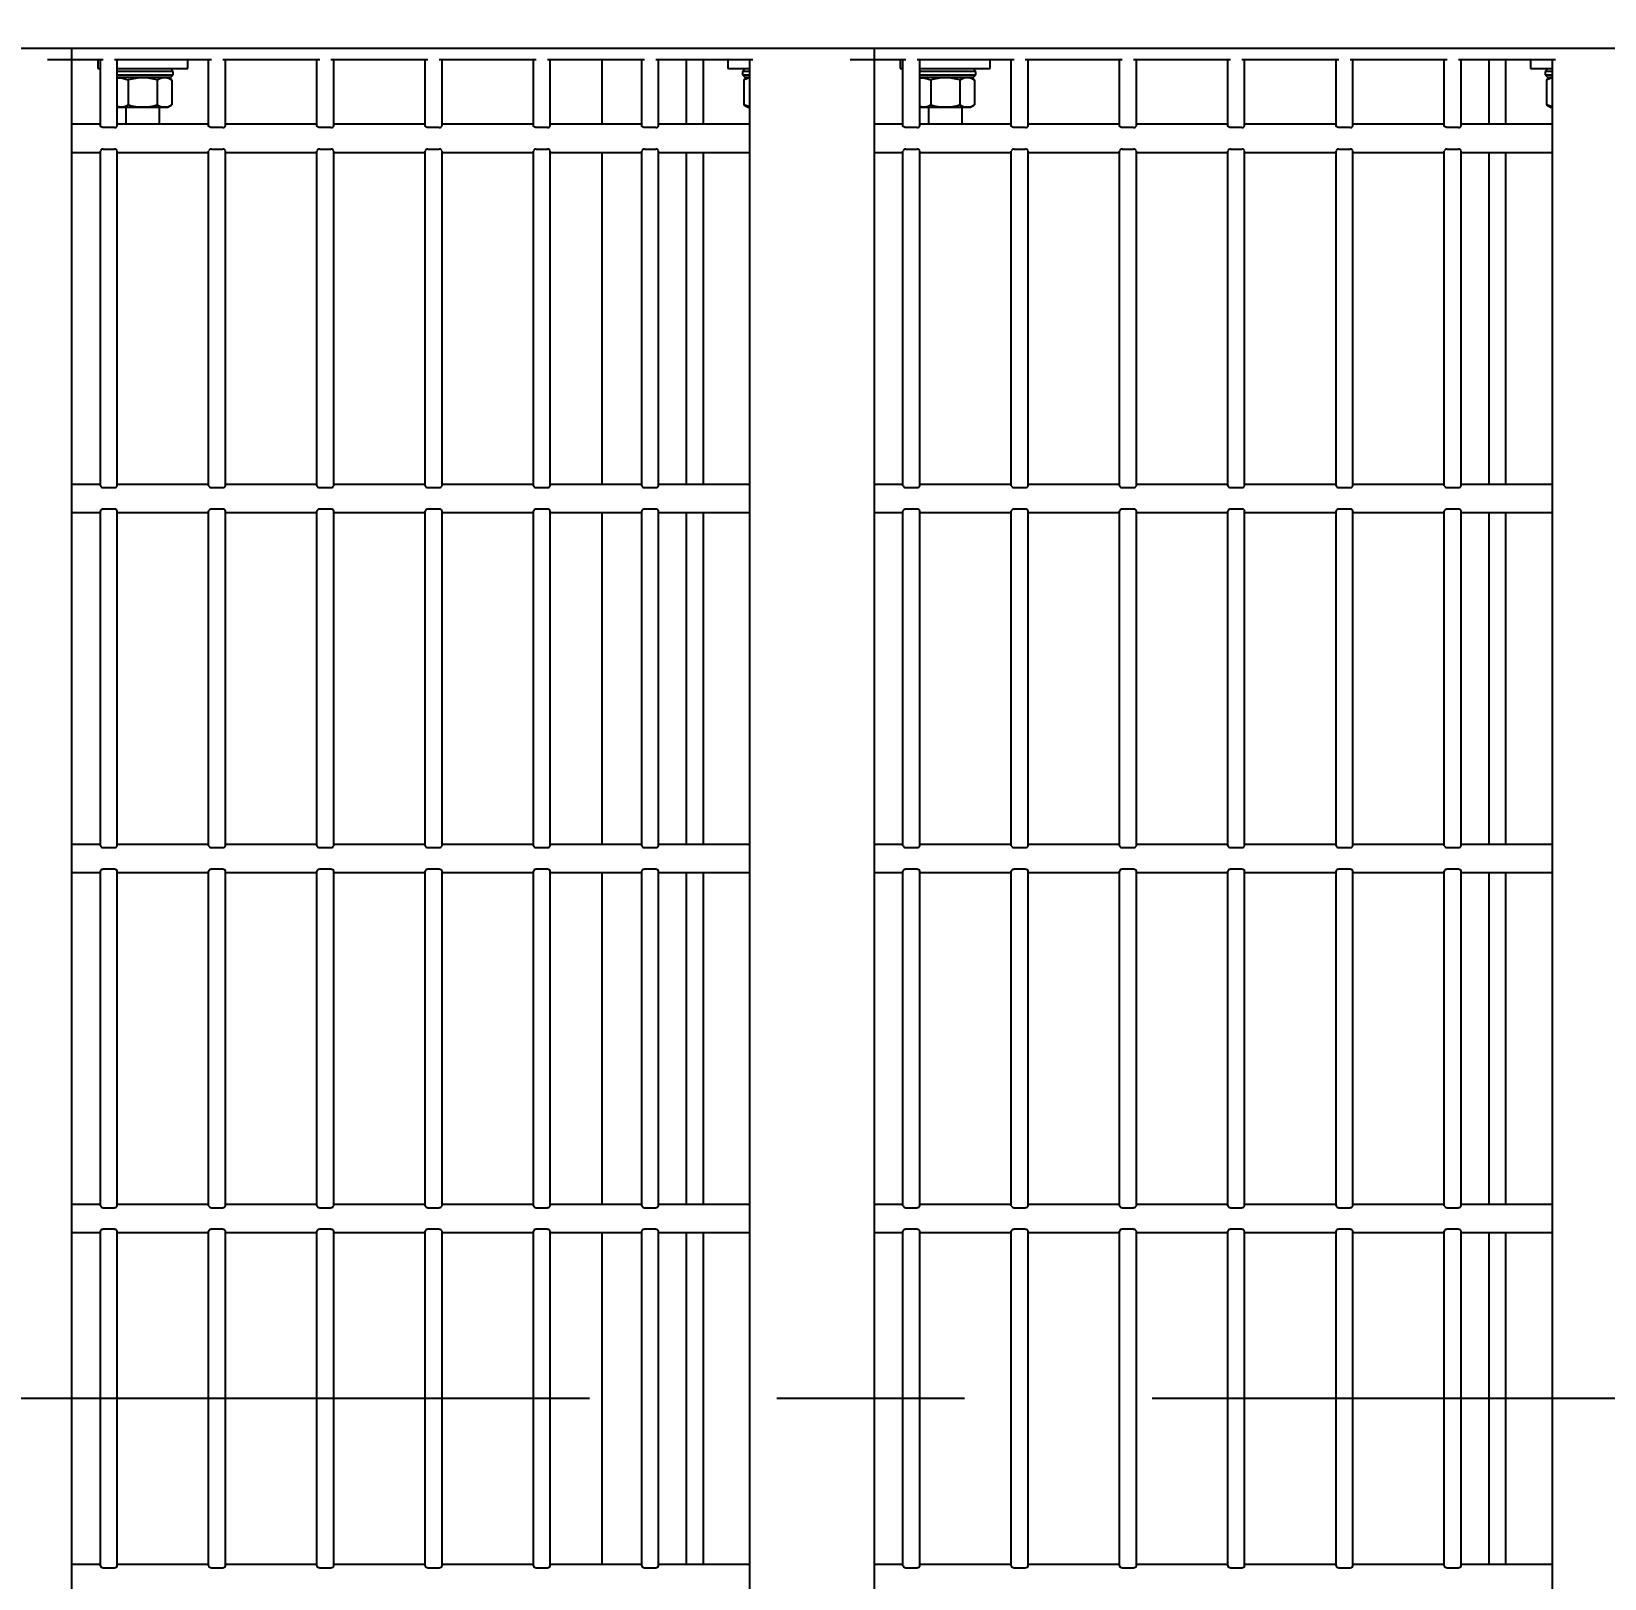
# Model space of a CAD drawing. Header units: millimetres. Extents: x 0 to 55611, y 0 to 32827.
# Drawn here: x 11758.1 to 12201.9, y 23985.1 to 24421.6 of the extents above; entities that cross this region are included whole.
import ezdxf

# ---------------------------------------------------------------- set-up
doc = ezdxf.new("R2010")
doc.units = ezdxf.units.MM
doc.header["$LTSCALE"] = 10
doc.header["$PDSIZE"] = -1
doc.linetypes.add('CENTER', pattern=[50.8, 31.75, -6.35, 6.35, -6.35])
doc.linetypes.add('SLD-Continua', pattern=[0])
doc.layers.add('FIMSA-CENTROS', color=3, linetype='CENTER')
doc.layers.add('STRUC', color=5, linetype='SLD-Continua')
doc.styles.add('1', font='romans.shx', dxfattribs={"height": 125})
doc.dimstyles.new('50', dxfattribs={"dimscale": 0, "dimtxt": 125, "dimasz": 125, "dimexe": 125, "dimexo": 125, "dimgap": 50, "dimtad": 1, "dimdec": 0, "dimlfac": 49.861111, "dimzin": 1, "dimtxsty": '1', "dimcen": 2.5, "dimclrd": 1, "dimclre": 1, "dimadec": 0, "dimazin": 0, "dimtfac": 1, "dimtdec": 0, "dimtmove": 0, "dimatfit": 3, "dimfxl": 1, "dimtzin": 1, "dimarcsym": 0})

# ---------------------------------------------------------------- blocks, each defined once
blk = doc.blocks.new('*D106')
at = {"color": 1, "lineweight": -2, "transparency": 16777216}
for p, q in [((11967.77, 25831.09), (15385.01, 25831.09)), ((15260.01, 25706.09), (15260.01, 24160.86)), ((14580.51, 24035.86), (15385.01, 24035.86))]:
    blk.add_line(p, q, dxfattribs=at)
at = {"color": 1, "transparency": 16777216}
for points in [[(15239.17, 25706.09), (15280.84, 25706.09), (15260.01, 25831.09)], [(15239.17, 24160.86), (15280.84, 24160.86), (15260.01, 24035.86)]]:
    blk.add_solid(points, dxfattribs=at)
at = {"layer": 'Defpoints', "color": 0, "transparency": 16777216}
for p in [(11842.77, 25831.09), (14455.51, 24035.86), (15260.01, 24035.86)]:
    blk.add_point(p, dxfattribs=at)
at = {"color": 0, "transparency": 16777216, "insert": (15085.01, 24933.47), "char_height": 125, "attachment_point": 2, "rotation": 90, "style": '1'}
blk.add_mtext('1795', dxfattribs=at)

msp = doc.modelspace()

# ---------------------------------------------------------------- linework, layer by layer
at = {"layer": 'FIMSA-CENTROS', "ltscale": 0.833333}
msp.add_line((14455.51, 24035.86), (9506.33, 24035.86), dxfattribs=at)
at = {"layer": 'STRUC', "linetype": 'SLD-Continua', "lineweight": 25}
for p, q in [((14260.01, 24416.86), (9958.16, 24416.86)), ((11769.46, 24416.87), (11769.46, 24413.69)), ((11995.88, 24416.87), (11995.88, 24413.69)), ((11762.63, 24413.69), (11769.46, 24413.69)), ((11769.46, 24413.69), (11769.46, 23658.04)), ((11769.46, 24413.69), (11778.35, 24413.69)), ((11776.8, 24413.68), (11776.8, 24411.14)), ((11776.8, 24413.68), (11777.56, 24413.68)), ((11776.8, 24411.14), (11777.56, 24411.14)), ((11777.56, 24395.03), (11777.56, 24413.69)), ((11781.53, 24413.69), (11808.89, 24413.69)), ((11782.32, 24395.03), (11782.32, 24413.69)), ((11782.32, 24413.68), (11789.5, 24413.68)), ((11782.32, 24411.14), (11789.5, 24411.14)), ((11784.74, 24413.69), (11784.74, 24413.68)), ((11789.5, 24413.68), (11802.2, 24413.68)), ((11789.5, 24411.14), (11802.2, 24411.14)), ((11794.26, 24413.68), (11794.26, 24413.69)), ((11798.13, 24410.35), (11797.33, 24411.14)), ((11802.2, 24411.14), (11802.2, 24413.68)), ((11808.1, 24395.03), (11808.1, 24413.69)), ((11812.07, 24413.69), (11839.43, 24413.69)), ((11812.86, 24395.03), (11812.86, 24413.69)), ((11838.64, 24395.03), (11838.64, 24413.69)), ((11842.61, 24413.69), (11869.97, 24413.69)), ((11843.4, 24395.03), (11843.4, 24413.69)), ((11869.18, 24395.03), (11869.18, 24413.69)), ((11873.15, 24413.69), (11900.51, 24413.69)), ((11873.94, 24395.03), (11873.94, 24413.69)), ((11899.72, 24395.03), (11899.72, 24413.69)), ((11903.69, 24413.69), (11931.05, 24413.69)), ((11904.48, 24395.03), (11904.48, 24413.69)), ((11918.99, 24413.69), (11918.99, 24395.43)), ((11930.26, 24395.03), (11930.26, 24413.69)), ((11934.23, 24413.69), (11961.59, 24413.69)), ((11935.02, 24395.03), (11935.02, 24413.69)), ((11942.89, 24395.43), (11942.89, 24413.69)), ((11947.65, 24395.43), (11947.65, 24413.69)), ((11954.6, 24413.68), (11954.6, 24411.14)), ((11954.6, 24413.68), (11960.8, 24413.68)), ((11954.6, 24411.14), (11960.8, 24411.14)), ((11959.46, 24411.14), (11958.67, 24410.35)), ((11960.8, 24395.03), (11960.8, 24413.69)), ((11989.05, 24413.69), (11995.88, 24413.69)), ((11995.88, 24413.69), (11995.88, 23658.04)), ((11995.88, 24413.69), (12004.76, 24413.69)), ((12003.21, 24413.68), (12003.21, 24411.14)), ((12003.21, 24413.68), (12003.97, 24413.68)), ((12003.21, 24411.14), (12003.97, 24411.14)), ((12003.97, 24395.03), (12003.97, 24413.69)), ((12007.94, 24413.69), (12035.3, 24413.69)), ((12008.73, 24395.03), (12008.73, 24413.69)), ((12008.73, 24413.68), (12015.91, 24413.68)), ((12008.73, 24411.14), (12015.91, 24411.14)), ((12011.15, 24413.69), (12011.15, 24413.68)), ((12015.91, 24413.68), (12028.61, 24413.68)), ((12015.91, 24411.14), (12028.61, 24411.14)), ((12020.67, 24413.68), (12020.67, 24413.69)), ((12024.54, 24410.35), (12023.75, 24411.14)), ((12028.61, 24411.14), (12028.61, 24413.68)), ((12034.51, 24395.03), (12034.51, 24413.69)), ((12038.48, 24413.69), (12065.84, 24413.69)), ((12039.27, 24395.03), (12039.27, 24413.69)), ((12065.05, 24395.03), (12065.05, 24413.69)), ((12069.02, 24413.69), (12096.38, 24413.69)), ((12069.81, 24395.03), (12069.81, 24413.69)), ((12095.59, 24395.03), (12095.59, 24413.69)), ((12099.56, 24413.69), (12126.92, 24413.69)), ((12100.35, 24395.03), (12100.35, 24413.69)), ((12126.13, 24395.03), (12126.13, 24413.69)), ((12130.1, 24413.69), (12157.46, 24413.69)), ((12130.89, 24395.03), (12130.89, 24413.69)), ((12156.67, 24395.03), (12156.67, 24413.69)), ((12160.64, 24413.69), (12188, 24413.69)), ((12161.43, 24395.03), (12161.43, 24413.69)), ((12169.3, 24395.43), (12169.3, 24413.69)), ((12174.07, 24395.43), (12174.07, 24413.69)), ((12181.01, 24413.68), (12181.01, 24411.14)), ((12181.01, 24413.68), (12187.21, 24413.68)), ((12181.01, 24411.14), (12187.21, 24411.14)), ((12185.87, 24411.14), (12185.08, 24410.35)), ((12187.21, 24395.03), (12187.21, 24413.69)), ((11798.13, 24410.35), (11782.32, 24410.35)), ((11782.32, 24409.4), (11798.13, 24409.4)), ((11782.42, 24408.6), (11782.32, 24408.55)), ((11797.33, 24408.6), (11782.32, 24408.6)), ((11785.38, 24407.93), (11785.38, 24400.94)), ((11793.62, 24407.93), (11793.62, 24400.94)), ((11797.75, 24407.93), (11796.58, 24408.6)), ((11797.33, 24408.6), (11798.13, 24409.4)), ((11797.75, 24407.93), (11797.75, 24400.95)), ((11798.13, 24409.4), (11798.13, 24410.35)), ((11958.67, 24410.35), (11958.67, 24409.4)), ((11960.8, 24410.35), (11958.67, 24410.35)), ((11958.67, 24409.4), (11959.46, 24408.6)), ((11958.67, 24409.4), (11960.8, 24409.4)), ((11960.22, 24408.6), (11959.04, 24407.93)), ((11959.04, 24407.93), (11959.04, 24400.95)), ((11960.8, 24408.6), (11959.46, 24408.6)), ((12024.54, 24410.35), (12008.73, 24410.35)), ((12008.73, 24409.4), (12024.54, 24409.4)), ((12008.83, 24408.6), (12008.73, 24408.55)), ((12023.75, 24408.6), (12008.73, 24408.6)), ((12011.79, 24407.93), (12011.79, 24400.94)), ((12020.03, 24407.93), (12020.03, 24400.94)), ((12024.17, 24407.93), (12022.99, 24408.6)), ((12023.75, 24408.6), (12024.54, 24409.4)), ((12024.17, 24407.93), (12024.17, 24400.95)), ((12024.54, 24409.4), (12024.54, 24410.35)), ((12185.08, 24410.35), (12185.08, 24409.4)), ((12187.21, 24410.35), (12185.08, 24410.35)), ((12185.08, 24409.4), (12185.87, 24408.6)), ((12185.08, 24409.4), (12187.21, 24409.4)), ((12186.63, 24408.6), (12185.46, 24407.93)), ((12185.46, 24407.93), (12185.46, 24400.95)), ((12187.21, 24408.6), (12185.87, 24408.6)), ((11782.32, 24400.33), (11782.42, 24400.27)), ((11782.42, 24400.27), (11789.5, 24400.27)), ((11784.74, 24400.27), (11784.74, 24395.43)), ((11789.5, 24400.27), (11796.58, 24400.27)), ((11794.26, 24395.43), (11794.26, 24400.27)), ((11796.58, 24400.27), (11797.75, 24400.95)), ((11959.04, 24400.95), (11960.22, 24400.27)), ((11960.8, 24400.37), (11959.04, 24400.95)), ((11960.22, 24400.27), (11960.8, 24400.27)), ((12008.73, 24400.33), (12008.83, 24400.27)), ((12008.83, 24400.27), (12015.91, 24400.27)), ((12011.15, 24400.27), (12011.15, 24395.43)), ((12015.91, 24400.27), (12022.99, 24400.27)), ((12020.67, 24395.43), (12020.67, 24400.27)), ((12022.99, 24400.27), (12024.17, 24400.95)), ((12185.46, 24400.95), (12186.63, 24400.27)), ((12187.21, 24400.37), (12185.46, 24400.95)), ((12186.63, 24400.27), (12187.21, 24400.27)), ((11777.56, 24395.43), (11769.46, 24395.43)), ((11781.53, 24394.52), (11778.35, 24394.52)), ((11808.1, 24395.43), (11782.32, 24395.43)), ((11812.07, 24394.52), (11808.89, 24394.52)), ((11838.64, 24395.43), (11812.86, 24395.43)), ((11842.61, 24394.52), (11839.43, 24394.52)), ((11869.18, 24395.43), (11843.4, 24395.43)), ((11873.15, 24394.52), (11869.97, 24394.52)), ((11899.72, 24395.43), (11873.94, 24395.43)), ((11903.69, 24394.52), (11900.51, 24394.52)), ((11930.26, 24395.43), (11904.48, 24395.43)), ((11934.23, 24394.52), (11931.05, 24394.52)), ((11960.8, 24395.43), (11935.02, 24395.43)), ((11960.8, 24387.89), (11960.8, 24395.03)), ((12003.97, 24395.43), (11995.88, 24395.43)), ((12007.94, 24394.52), (12004.76, 24394.52)), ((12034.51, 24395.43), (12008.73, 24395.43)), ((12038.48, 24394.52), (12035.3, 24394.52)), ((12065.05, 24395.43), (12039.27, 24395.43)), ((12069.02, 24394.52), (12065.84, 24394.52)), ((12095.59, 24395.43), (12069.81, 24395.43)), ((12099.56, 24394.52), (12096.38, 24394.52)), ((12126.13, 24395.43), (12100.35, 24395.43)), ((12130.1, 24394.52), (12126.92, 24394.52)), ((12156.67, 24395.43), (12130.89, 24395.43)), ((12160.64, 24394.52), (12157.46, 24394.52)), ((12187.21, 24395.43), (12161.43, 24395.43)), ((12187.21, 24387.89), (12187.21, 24395.03)), ((11769.46, 24387.5), (11777.56, 24387.5)), ((11777.56, 24293.43), (11777.56, 24387.89)), ((11778.35, 24388.41), (11781.53, 24388.41)), ((11782.32, 24293.43), (11782.32, 24387.89)), ((11782.32, 24387.5), (11808.1, 24387.5)), ((11808.1, 24293.43), (11808.1, 24387.89)), ((11808.89, 24388.41), (11812.07, 24388.41)), ((11812.86, 24293.43), (11812.86, 24387.89)), ((11812.86, 24387.5), (11838.64, 24387.5)), ((11838.64, 24293.43), (11838.64, 24387.89)), ((11839.43, 24388.41), (11842.61, 24388.41)), ((11843.4, 24293.43), (11843.4, 24387.89)), ((11843.4, 24387.5), (11869.18, 24387.5)), ((11869.18, 24293.43), (11869.18, 24387.89)), ((11869.97, 24388.41), (11873.15, 24388.41)), ((11873.94, 24293.43), (11873.94, 24387.89)), ((11873.94, 24387.5), (11899.72, 24387.5)), ((11899.72, 24293.43), (11899.72, 24387.89)), ((11900.51, 24388.41), (11903.69, 24388.41)), ((11904.48, 24293.43), (11904.48, 24387.89)), ((11904.48, 24387.5), (11930.26, 24387.5)), ((11918.99, 24387.5), (11918.99, 24293.83)), ((11930.26, 24293.43), (11930.26, 24387.89)), ((11931.05, 24388.41), (11934.23, 24388.41)), ((11935.02, 24293.43), (11935.02, 24387.89)), ((11935.02, 24387.5), (11960.8, 24387.5)), ((11942.89, 24293.83), (11942.89, 24387.5)), ((11947.65, 24293.83), (11947.65, 24387.5)), ((11960.8, 24293.43), (11960.8, 24387.89)), ((11995.88, 24387.5), (12003.97, 24387.5)), ((12003.97, 24293.43), (12003.97, 24387.89)), ((12004.76, 24388.41), (12007.94, 24388.41)), ((12008.73, 24293.43), (12008.73, 24387.89)), ((12008.73, 24387.5), (12034.51, 24387.5)), ((12034.51, 24293.43), (12034.51, 24387.89)), ((12035.3, 24388.41), (12038.48, 24388.41)), ((12039.27, 24293.43), (12039.27, 24387.89)), ((12039.27, 24387.5), (12065.05, 24387.5)), ((12065.05, 24293.43), (12065.05, 24387.89)), ((12065.84, 24388.41), (12069.02, 24388.41)), ((12069.81, 24293.43), (12069.81, 24387.89)), ((12069.81, 24387.5), (12095.59, 24387.5)), ((12095.59, 24293.43), (12095.59, 24387.89)), ((12096.38, 24388.41), (12099.56, 24388.41)), ((12100.35, 24293.43), (12100.35, 24387.89)), ((12100.35, 24387.5), (12126.13, 24387.5)), ((12126.13, 24293.43), (12126.13, 24387.89)), ((12126.92, 24388.41), (12130.1, 24388.41)), ((12130.89, 24293.43), (12130.89, 24387.89)), ((12130.89, 24387.5), (12156.67, 24387.5)), ((12156.67, 24293.43), (12156.67, 24387.89)), ((12157.46, 24388.41), (12160.64, 24388.41)), ((12161.43, 24293.43), (12161.43, 24387.89)), ((12161.43, 24387.5), (12187.21, 24387.5)), ((12169.3, 24293.83), (12169.3, 24387.5)), ((12174.07, 24293.83), (12174.07, 24387.5)), ((12187.21, 24293.43), (12187.21, 24387.89)), ((11777.56, 24293.83), (11769.46, 24293.83)), ((11778.35, 24292.92), (11781.53, 24292.92)), ((11808.1, 24293.83), (11782.32, 24293.83)), ((11808.89, 24292.92), (11812.07, 24292.92)), ((11838.64, 24293.83), (11812.86, 24293.83)), ((11839.43, 24292.92), (11842.61, 24292.92)), ((11869.18, 24293.83), (11843.4, 24293.83)), ((11869.97, 24292.92), (11873.15, 24292.92)), ((11899.72, 24293.83), (11873.94, 24293.83)), ((11900.51, 24292.92), (11903.69, 24292.92)), ((11930.26, 24293.83), (11904.48, 24293.83)), ((11931.05, 24292.92), (11934.23, 24292.92)), ((11960.8, 24293.83), (11935.02, 24293.83)), ((11960.8, 24286.29), (11960.8, 24293.43)), ((12003.97, 24293.83), (11995.88, 24293.83)), ((12004.76, 24292.92), (12007.94, 24292.92)), ((12034.51, 24293.83), (12008.73, 24293.83)), ((12035.3, 24292.92), (12038.48, 24292.92)), ((12065.05, 24293.83), (12039.27, 24293.83)), ((12065.84, 24292.92), (12069.02, 24292.92)), ((12095.59, 24293.83), (12069.81, 24293.83)), ((12096.38, 24292.92), (12099.56, 24292.92)), ((12126.13, 24293.83), (12100.35, 24293.83)), ((12126.92, 24292.92), (12130.1, 24292.92)), ((12156.67, 24293.83), (12130.89, 24293.83)), ((12157.46, 24292.92), (12160.64, 24292.92)), ((12187.21, 24293.83), (12161.43, 24293.83)), ((12187.21, 24286.29), (12187.21, 24293.43)), ((11781.53, 24286.81), (11778.35, 24286.81)), ((11812.07, 24286.81), (11808.89, 24286.81)), ((11842.61, 24286.81), (11839.43, 24286.81)), ((11873.15, 24286.81), (11869.97, 24286.81)), ((11903.69, 24286.81), (11900.51, 24286.81)), ((11934.23, 24286.81), (11931.05, 24286.81)), ((12007.94, 24286.81), (12004.76, 24286.81)), ((12038.48, 24286.81), (12035.3, 24286.81)), ((12069.02, 24286.81), (12065.84, 24286.81)), ((12099.56, 24286.81), (12096.38, 24286.81)), ((12130.1, 24286.81), (12126.92, 24286.81)), ((12160.64, 24286.81), (12157.46, 24286.81)), ((11769.46, 24285.9), (11777.56, 24285.9)), ((11777.56, 24191.83), (11777.56, 24286.29)), ((11782.32, 24191.83), (11782.32, 24286.29)), ((11782.32, 24285.9), (11808.1, 24285.9)), ((11808.1, 24191.83), (11808.1, 24286.29)), ((11812.86, 24191.83), (11812.86, 24286.29)), ((11812.86, 24285.9), (11838.64, 24285.9)), ((11838.64, 24191.83), (11838.64, 24286.29)), ((11843.4, 24191.83), (11843.4, 24286.29)), ((11843.4, 24285.9), (11869.18, 24285.9)), ((11869.18, 24191.83), (11869.18, 24286.29)), ((11873.94, 24191.83), (11873.94, 24286.29)), ((11873.94, 24285.9), (11899.72, 24285.9)), ((11899.72, 24191.83), (11899.72, 24286.29)), ((11904.48, 24191.83), (11904.48, 24286.29)), ((11904.48, 24285.9), (11930.26, 24285.9)), ((11918.99, 24285.9), (11918.99, 24192.23)), ((11930.26, 24191.83), (11930.26, 24286.29)), ((11935.02, 24191.83), (11935.02, 24286.29)), ((11935.02, 24285.9), (11960.8, 24285.9)), ((11942.89, 24192.23), (11942.89, 24285.9)), ((11947.65, 24192.23), (11947.65, 24285.9)), ((11960.8, 24191.83), (11960.8, 24286.29)), ((11995.88, 24285.9), (12003.97, 24285.9)), ((12003.97, 24191.83), (12003.97, 24286.29)), ((12008.73, 24191.83), (12008.73, 24286.29)), ((12008.73, 24285.9), (12034.51, 24285.9)), ((12034.51, 24191.83), (12034.51, 24286.29)), ((12039.27, 24191.83), (12039.27, 24286.29)), ((12039.27, 24285.9), (12065.05, 24285.9)), ((12065.05, 24191.83), (12065.05, 24286.29)), ((12069.81, 24191.83), (12069.81, 24286.29)), ((12069.81, 24285.9), (12095.59, 24285.9)), ((12095.59, 24191.83), (12095.59, 24286.29)), ((12100.35, 24191.83), (12100.35, 24286.29)), ((12100.35, 24285.9), (12126.13, 24285.9)), ((12126.13, 24191.83), (12126.13, 24286.29)), ((12130.89, 24191.83), (12130.89, 24286.29)), ((12130.89, 24285.9), (12156.67, 24285.9)), ((12156.67, 24191.83), (12156.67, 24286.29)), ((12161.43, 24191.83), (12161.43, 24286.29)), ((12161.43, 24285.9), (12187.21, 24285.9)), ((12169.3, 24192.23), (12169.3, 24285.9)), ((12174.07, 24192.23), (12174.07, 24285.9)), ((12187.21, 24191.83), (12187.21, 24286.29)), ((11777.56, 24192.23), (11769.46, 24192.23)), ((11778.35, 24191.32), (11781.53, 24191.32)), ((11808.1, 24192.23), (11782.32, 24192.23)), ((11808.89, 24191.32), (11812.07, 24191.32)), ((11838.64, 24192.23), (11812.86, 24192.23)), ((11839.43, 24191.32), (11842.61, 24191.32)), ((11869.18, 24192.23), (11843.4, 24192.23)), ((11869.97, 24191.32), (11873.15, 24191.32)), ((11899.72, 24192.23), (11873.94, 24192.23)), ((11900.51, 24191.32), (11903.69, 24191.32)), ((11930.26, 24192.23), (11904.48, 24192.23)), ((11931.05, 24191.32), (11934.23, 24191.32)), ((11960.8, 24192.23), (11935.02, 24192.23)), ((11960.8, 24184.69), (11960.8, 24191.83)), ((12003.97, 24192.23), (11995.88, 24192.23)), ((12004.76, 24191.32), (12007.94, 24191.32)), ((12034.51, 24192.23), (12008.73, 24192.23)), ((12035.3, 24191.32), (12038.48, 24191.32)), ((12065.05, 24192.23), (12039.27, 24192.23)), ((12065.84, 24191.32), (12069.02, 24191.32)), ((12095.59, 24192.23), (12069.81, 24192.23)), ((12096.38, 24191.32), (12099.56, 24191.32)), ((12126.13, 24192.23), (12100.35, 24192.23)), ((12126.92, 24191.32), (12130.1, 24191.32)), ((12156.67, 24192.23), (12130.89, 24192.23)), ((12157.46, 24191.32), (12160.64, 24191.32)), ((12187.21, 24192.23), (12161.43, 24192.23)), ((12187.21, 24184.69), (12187.21, 24191.83)), ((11777.56, 24090.23), (11777.56, 24184.69)), ((11781.53, 24185.21), (11778.35, 24185.21)), ((11782.32, 24090.23), (11782.32, 24184.69)), ((11808.1, 24090.23), (11808.1, 24184.69)), ((11812.07, 24185.21), (11808.89, 24185.21)), ((11812.86, 24090.23), (11812.86, 24184.69)), ((11838.64, 24090.23), (11838.64, 24184.69)), ((11842.61, 24185.21), (11839.43, 24185.21)), ((11843.4, 24090.23), (11843.4, 24184.69)), ((11869.18, 24090.23), (11869.18, 24184.69)), ((11873.15, 24185.21), (11869.97, 24185.21)), ((11873.94, 24090.23), (11873.94, 24184.69)), ((11899.72, 24090.23), (11899.72, 24184.69)), ((11903.69, 24185.21), (11900.51, 24185.21)), ((11904.48, 24090.23), (11904.48, 24184.69)), ((11930.26, 24090.23), (11930.26, 24184.69)), ((11934.23, 24185.21), (11931.05, 24185.21)), ((11935.02, 24090.23), (11935.02, 24184.69)), ((11960.8, 24090.23), (11960.8, 24184.69)), ((12003.97, 24090.23), (12003.97, 24184.69)), ((12007.94, 24185.21), (12004.76, 24185.21)), ((12008.73, 24090.23), (12008.73, 24184.69)), ((12034.51, 24090.23), (12034.51, 24184.69)), ((12038.48, 24185.21), (12035.3, 24185.21)), ((12039.27, 24090.23), (12039.27, 24184.69)), ((12065.05, 24090.23), (12065.05, 24184.69)), ((12069.02, 24185.21), (12065.84, 24185.21)), ((12069.81, 24090.23), (12069.81, 24184.69)), ((12095.59, 24090.23), (12095.59, 24184.69)), ((12099.56, 24185.21), (12096.38, 24185.21)), ((12100.35, 24090.23), (12100.35, 24184.69)), ((12126.13, 24090.23), (12126.13, 24184.69)), ((12130.1, 24185.21), (12126.92, 24185.21)), ((12130.89, 24090.23), (12130.89, 24184.69)), ((12156.67, 24090.23), (12156.67, 24184.69)), ((12160.64, 24185.21), (12157.46, 24185.21)), ((12161.43, 24090.23), (12161.43, 24184.69)), ((12187.21, 24090.23), (12187.21, 24184.69)), ((11769.46, 24184.3), (11777.56, 24184.3)), ((11782.32, 24184.3), (11808.1, 24184.3)), ((11812.86, 24184.3), (11838.64, 24184.3)), ((11843.4, 24184.3), (11869.18, 24184.3)), ((11873.94, 24184.3), (11899.72, 24184.3)), ((11904.48, 24184.3), (11930.26, 24184.3)), ((11918.99, 24184.3), (11918.99, 24090.63)), ((11935.02, 24184.3), (11960.8, 24184.3)), ((11942.89, 24090.63), (11942.89, 24184.3)), ((11947.65, 24090.63), (11947.65, 24184.3)), ((11995.88, 24184.3), (12003.97, 24184.3)), ((12008.73, 24184.3), (12034.51, 24184.3)), ((12039.27, 24184.3), (12065.05, 24184.3)), ((12069.81, 24184.3), (12095.59, 24184.3)), ((12100.35, 24184.3), (12126.13, 24184.3)), ((12130.89, 24184.3), (12156.67, 24184.3)), ((12161.43, 24184.3), (12187.21, 24184.3)), ((12169.3, 24090.63), (12169.3, 24184.3)), ((12174.07, 24090.63), (12174.07, 24184.3)), ((11777.56, 24090.63), (11769.46, 24090.63)), ((11778.35, 24089.72), (11781.53, 24089.72)), ((11808.1, 24090.63), (11782.32, 24090.63)), ((11808.89, 24089.72), (11812.07, 24089.72)), ((11838.64, 24090.63), (11812.86, 24090.63)), ((11839.43, 24089.72), (11842.61, 24089.72)), ((11869.18, 24090.63), (11843.4, 24090.63)), ((11869.97, 24089.72), (11873.15, 24089.72)), ((11899.72, 24090.63), (11873.94, 24090.63)), ((11900.51, 24089.72), (11903.69, 24089.72)), ((11930.26, 24090.63), (11904.48, 24090.63)), ((11931.05, 24089.72), (11934.23, 24089.72)), ((11960.8, 24090.63), (11935.02, 24090.63)), ((11960.8, 24083.09), (11960.8, 24090.23)), ((12003.97, 24090.63), (11995.88, 24090.63)), ((12004.76, 24089.72), (12007.94, 24089.72)), ((12034.51, 24090.63), (12008.73, 24090.63)), ((12035.3, 24089.72), (12038.48, 24089.72)), ((12065.05, 24090.63), (12039.27, 24090.63)), ((12065.84, 24089.72), (12069.02, 24089.72)), ((12095.59, 24090.63), (12069.81, 24090.63)), ((12096.38, 24089.72), (12099.56, 24089.72)), ((12126.13, 24090.63), (12100.35, 24090.63)), ((12126.92, 24089.72), (12130.1, 24089.72)), ((12156.67, 24090.63), (12130.89, 24090.63)), ((12157.46, 24089.72), (12160.64, 24089.72)), ((12187.21, 24090.63), (12161.43, 24090.63)), ((12187.21, 24083.09), (12187.21, 24090.23)), ((11769.46, 24082.7), (11777.56, 24082.7)), ((11777.56, 23988.63), (11777.56, 24083.09)), ((11781.53, 24083.61), (11778.35, 24083.61)), ((11782.32, 23988.63), (11782.32, 24083.09)), ((11782.32, 24082.7), (11808.1, 24082.7)), ((11808.1, 23988.63), (11808.1, 24083.09)), ((11812.07, 24083.61), (11808.89, 24083.61)), ((11812.86, 23988.63), (11812.86, 24083.09)), ((11812.86, 24082.7), (11838.64, 24082.7)), ((11838.64, 23988.63), (11838.64, 24083.09)), ((11842.61, 24083.61), (11839.43, 24083.61)), ((11843.4, 23988.63), (11843.4, 24083.09)), ((11843.4, 24082.7), (11869.18, 24082.7)), ((11869.18, 23988.63), (11869.18, 24083.09)), ((11873.15, 24083.61), (11869.97, 24083.61)), ((11873.94, 23988.63), (11873.94, 24083.09)), ((11873.94, 24082.7), (11899.72, 24082.7)), ((11899.72, 23988.63), (11899.72, 24083.09)), ((11903.69, 24083.61), (11900.51, 24083.61)), ((11904.48, 23988.63), (11904.48, 24083.09)), ((11904.48, 24082.7), (11930.26, 24082.7)), ((11918.99, 24082.7), (11918.99, 23989.03)), ((11930.26, 23988.63), (11930.26, 24083.09)), ((11934.23, 24083.61), (11931.05, 24083.61)), ((11935.02, 23988.63), (11935.02, 24083.09)), ((11935.02, 24082.7), (11960.8, 24082.7)), ((11942.89, 23989.03), (11942.89, 24082.7)), ((11947.65, 23989.03), (11947.65, 24082.7)), ((11960.8, 23988.63), (11960.8, 24083.09)), ((11995.88, 24082.7), (12003.97, 24082.7)), ((12003.97, 23988.63), (12003.97, 24083.09)), ((12007.94, 24083.61), (12004.76, 24083.61)), ((12008.73, 23988.63), (12008.73, 24083.09)), ((12008.73, 24082.7), (12034.51, 24082.7)), ((12034.51, 23988.63), (12034.51, 24083.09)), ((12038.48, 24083.61), (12035.3, 24083.61)), ((12039.27, 23988.63), (12039.27, 24083.09)), ((12039.27, 24082.7), (12065.05, 24082.7)), ((12065.05, 23988.63), (12065.05, 24083.09)), ((12069.02, 24083.61), (12065.84, 24083.61)), ((12069.81, 23988.63), (12069.81, 24083.09)), ((12069.81, 24082.7), (12095.59, 24082.7)), ((12095.59, 23988.63), (12095.59, 24083.09)), ((12099.56, 24083.61), (12096.38, 24083.61)), ((12100.35, 23988.63), (12100.35, 24083.09)), ((12100.35, 24082.7), (12126.13, 24082.7)), ((12126.13, 23988.63), (12126.13, 24083.09)), ((12130.1, 24083.61), (12126.92, 24083.61)), ((12130.89, 23988.63), (12130.89, 24083.09)), ((12130.89, 24082.7), (12156.67, 24082.7)), ((12156.67, 23988.63), (12156.67, 24083.09)), ((12160.64, 24083.61), (12157.46, 24083.61)), ((12161.43, 23988.63), (12161.43, 24083.09)), ((12161.43, 24082.7), (12187.21, 24082.7)), ((12169.3, 23989.03), (12169.3, 24082.7)), ((12174.07, 23989.03), (12174.07, 24082.7)), ((12187.21, 23988.63), (12187.21, 24083.09)), ((11777.56, 23989.03), (11769.46, 23989.03)), ((11778.35, 23988.12), (11781.53, 23988.12)), ((11808.1, 23989.03), (11782.32, 23989.03)), ((11808.89, 23988.12), (11812.07, 23988.12)), ((11838.64, 23989.03), (11812.86, 23989.03)), ((11839.43, 23988.12), (11842.61, 23988.12)), ((11869.18, 23989.03), (11843.4, 23989.03)), ((11869.97, 23988.12), (11873.15, 23988.12)), ((11899.72, 23989.03), (11873.94, 23989.03)), ((11900.51, 23988.12), (11903.69, 23988.12)), ((11930.26, 23989.03), (11904.48, 23989.03)), ((11931.05, 23988.12), (11934.23, 23988.12)), ((11960.8, 23989.03), (11935.02, 23989.03)), ((11960.8, 23981.49), (11960.8, 23988.63)), ((12003.97, 23989.03), (11995.88, 23989.03)), ((12004.76, 23988.12), (12007.94, 23988.12)), ((12034.51, 23989.03), (12008.73, 23989.03)), ((12035.3, 23988.12), (12038.48, 23988.12)), ((12065.05, 23989.03), (12039.27, 23989.03)), ((12065.84, 23988.12), (12069.02, 23988.12)), ((12095.59, 23989.03), (12069.81, 23989.03)), ((12096.38, 23988.12), (12099.56, 23988.12)), ((12126.13, 23989.03), (12100.35, 23989.03)), ((12126.92, 23988.12), (12130.1, 23988.12)), ((12156.67, 23989.03), (12130.89, 23989.03)), ((12157.46, 23988.12), (12160.64, 23988.12)), ((12187.21, 23989.03), (12161.43, 23989.03)), ((12187.21, 23981.49), (12187.21, 23988.63))]:
    msp.add_line(p, q, dxfattribs=at)
at = {"layer": 'STRUC', "linetype": 'SLD-Continua', "lineweight": 25, "flags": 128}
for points in [[(11782.32, 24408.41), (11782.33, 24408.41), (11783.46, 24408.56), (11785.38, 24407.93)], [(11959.04, 24407.93), (11960.13, 24408.41), (11960.79, 24408.5)], [(12008.73, 24408.41), (12008.74, 24408.41), (12009.87, 24408.56), (12011.79, 24407.93)], [(12185.46, 24407.93), (12186.54, 24408.41), (12187.2, 24408.5)], [(11778.35, 24394.52), (11778.15, 24394.54), (11777.96, 24394.6), (11777.78, 24394.7), (11777.64, 24394.84), (11777.56, 24395.01), (11777.56, 24395.03)], [(11808.89, 24394.52), (11808.69, 24394.54), (11808.5, 24394.6), (11808.32, 24394.7), (11808.18, 24394.84), (11808.1, 24395.01), (11808.1, 24395.03)], [(11839.43, 24394.52), (11839.23, 24394.54), (11839.04, 24394.6), (11838.86, 24394.7), (11838.72, 24394.84), (11838.64, 24395.01), (11838.64, 24395.03)], [(11869.97, 24394.52), (11869.77, 24394.54), (11869.58, 24394.6), (11869.4, 24394.7), (11869.26, 24394.84), (11869.18, 24395.01), (11869.18, 24395.03)], [(11900.51, 24394.52), (11900.31, 24394.54), (11900.12, 24394.6), (11899.94, 24394.7), (11899.8, 24394.84), (11899.72, 24395.01), (11899.72, 24395.03)], [(11931.05, 24394.52), (11930.85, 24394.54), (11930.66, 24394.6), (11930.48, 24394.7), (11930.34, 24394.84), (11930.26, 24395.01), (11930.26, 24395.03)], [(12004.76, 24394.52), (12004.56, 24394.54), (12004.37, 24394.6), (12004.2, 24394.7), (12004.05, 24394.84), (12003.97, 24395.01), (12003.97, 24395.03)], [(12035.3, 24394.52), (12035.1, 24394.54), (12034.91, 24394.6), (12034.74, 24394.7), (12034.59, 24394.84), (12034.51, 24395.01), (12034.51, 24395.03)], [(12065.84, 24394.52), (12065.64, 24394.54), (12065.45, 24394.6), (12065.28, 24394.7), (12065.13, 24394.84), (12065.05, 24395.01), (12065.05, 24395.03)], [(12096.38, 24394.52), (12096.18, 24394.54), (12095.99, 24394.6), (12095.82, 24394.7), (12095.67, 24394.84), (12095.59, 24395.01), (12095.59, 24395.03)], [(12126.92, 24394.52), (12126.72, 24394.54), (12126.53, 24394.6), (12126.36, 24394.7), (12126.21, 24394.84), (12126.13, 24395.01), (12126.13, 24395.03)], [(12157.46, 24394.52), (12157.26, 24394.54), (12157.07, 24394.6), (12156.9, 24394.7), (12156.75, 24394.84), (12156.67, 24395.01), (12156.67, 24395.03)], [(11778.35, 24286.81), (11778.15, 24286.78), (11777.96, 24286.72), (11777.78, 24286.62), (11777.64, 24286.48), (11777.56, 24286.32), (11777.56, 24286.29)], [(11808.89, 24286.81), (11808.69, 24286.78), (11808.5, 24286.72), (11808.32, 24286.62), (11808.18, 24286.48), (11808.1, 24286.32), (11808.1, 24286.29)], [(11839.43, 24286.81), (11839.23, 24286.78), (11839.04, 24286.72), (11838.86, 24286.62), (11838.72, 24286.48), (11838.64, 24286.32), (11838.64, 24286.29)], [(11869.97, 24286.81), (11869.77, 24286.78), (11869.58, 24286.72), (11869.4, 24286.62), (11869.26, 24286.48), (11869.18, 24286.32), (11869.18, 24286.29)], [(11900.51, 24286.81), (11900.31, 24286.78), (11900.12, 24286.72), (11899.94, 24286.62), (11899.8, 24286.48), (11899.72, 24286.32), (11899.72, 24286.29)], [(11931.05, 24286.81), (11930.85, 24286.78), (11930.66, 24286.72), (11930.48, 24286.62), (11930.34, 24286.48), (11930.26, 24286.32), (11930.26, 24286.29)], [(12004.76, 24286.81), (12004.56, 24286.78), (12004.37, 24286.72), (12004.2, 24286.62), (12004.05, 24286.48), (12003.97, 24286.32), (12003.97, 24286.29)], [(12035.3, 24286.81), (12035.1, 24286.78), (12034.91, 24286.72), (12034.74, 24286.62), (12034.59, 24286.48), (12034.51, 24286.32), (12034.51, 24286.29)], [(12065.84, 24286.81), (12065.64, 24286.78), (12065.45, 24286.72), (12065.28, 24286.62), (12065.13, 24286.48), (12065.05, 24286.32), (12065.05, 24286.29)], [(12096.38, 24286.81), (12096.18, 24286.78), (12095.99, 24286.72), (12095.82, 24286.62), (12095.67, 24286.48), (12095.59, 24286.32), (12095.59, 24286.29)], [(12126.92, 24286.81), (12126.72, 24286.78), (12126.53, 24286.72), (12126.36, 24286.62), (12126.21, 24286.48), (12126.13, 24286.32), (12126.13, 24286.29)], [(12157.46, 24286.81), (12157.26, 24286.78), (12157.07, 24286.72), (12156.9, 24286.62), (12156.75, 24286.48), (12156.67, 24286.32), (12156.67, 24286.29)], [(11778.35, 24185.21), (11778.15, 24185.18), (11777.96, 24185.12), (11777.78, 24185.02), (11777.64, 24184.88), (11777.56, 24184.72), (11777.56, 24184.69)], [(11808.89, 24185.21), (11808.69, 24185.18), (11808.5, 24185.12), (11808.32, 24185.02), (11808.18, 24184.88), (11808.1, 24184.72), (11808.1, 24184.69)], [(11839.43, 24185.21), (11839.23, 24185.18), (11839.04, 24185.12), (11838.86, 24185.02), (11838.72, 24184.88), (11838.64, 24184.72), (11838.64, 24184.69)], [(11869.97, 24185.21), (11869.77, 24185.18), (11869.58, 24185.12), (11869.4, 24185.02), (11869.26, 24184.88), (11869.18, 24184.72), (11869.18, 24184.69)], [(11900.51, 24185.21), (11900.31, 24185.18), (11900.12, 24185.12), (11899.94, 24185.02), (11899.8, 24184.88), (11899.72, 24184.72), (11899.72, 24184.69)], [(11931.05, 24185.21), (11930.85, 24185.18), (11930.66, 24185.12), (11930.48, 24185.02), (11930.34, 24184.88), (11930.26, 24184.72), (11930.26, 24184.69)], [(12004.76, 24185.21), (12004.56, 24185.18), (12004.37, 24185.12), (12004.2, 24185.02), (12004.05, 24184.88), (12003.97, 24184.72), (12003.97, 24184.69)], [(12035.3, 24185.21), (12035.1, 24185.18), (12034.91, 24185.12), (12034.74, 24185.02), (12034.59, 24184.88), (12034.51, 24184.72), (12034.51, 24184.69)], [(12065.84, 24185.21), (12065.64, 24185.18), (12065.45, 24185.12), (12065.28, 24185.02), (12065.13, 24184.88), (12065.05, 24184.72), (12065.05, 24184.69)], [(12096.38, 24185.21), (12096.18, 24185.18), (12095.99, 24185.12), (12095.82, 24185.02), (12095.67, 24184.88), (12095.59, 24184.72), (12095.59, 24184.69)], [(12126.92, 24185.21), (12126.72, 24185.18), (12126.53, 24185.12), (12126.36, 24185.02), (12126.21, 24184.88), (12126.13, 24184.72), (12126.13, 24184.69)], [(12157.46, 24185.21), (12157.26, 24185.18), (12157.07, 24185.12), (12156.9, 24185.02), (12156.75, 24184.88), (12156.67, 24184.72), (12156.67, 24184.69)], [(11778.35, 24083.61), (11778.15, 24083.58), (11777.96, 24083.52), (11777.78, 24083.42), (11777.64, 24083.28), (11777.56, 24083.12), (11777.56, 24083.09)], [(11808.89, 24083.61), (11808.69, 24083.58), (11808.5, 24083.52), (11808.32, 24083.42), (11808.18, 24083.28), (11808.1, 24083.12), (11808.1, 24083.09)], [(11839.43, 24083.61), (11839.23, 24083.58), (11839.04, 24083.52), (11838.86, 24083.42), (11838.72, 24083.28), (11838.64, 24083.12), (11838.64, 24083.09)], [(11869.97, 24083.61), (11869.77, 24083.58), (11869.58, 24083.52), (11869.4, 24083.42), (11869.26, 24083.28), (11869.18, 24083.12), (11869.18, 24083.09)], [(11900.51, 24083.61), (11900.31, 24083.58), (11900.12, 24083.52), (11899.94, 24083.42), (11899.8, 24083.28), (11899.72, 24083.12), (11899.72, 24083.09)], [(11931.05, 24083.61), (11930.85, 24083.58), (11930.66, 24083.52), (11930.48, 24083.42), (11930.34, 24083.28), (11930.26, 24083.12), (11930.26, 24083.09)], [(12004.76, 24083.61), (12004.56, 24083.58), (12004.37, 24083.52), (12004.2, 24083.42), (12004.05, 24083.28), (12003.97, 24083.12), (12003.97, 24083.09)], [(12035.3, 24083.61), (12035.1, 24083.58), (12034.91, 24083.52), (12034.74, 24083.42), (12034.59, 24083.28), (12034.51, 24083.12), (12034.51, 24083.09)], [(12065.84, 24083.61), (12065.64, 24083.58), (12065.45, 24083.52), (12065.28, 24083.42), (12065.13, 24083.28), (12065.05, 24083.12), (12065.05, 24083.09)], [(12096.38, 24083.61), (12096.18, 24083.58), (12095.99, 24083.52), (12095.82, 24083.42), (12095.67, 24083.28), (12095.59, 24083.12), (12095.59, 24083.09)], [(12126.92, 24083.61), (12126.72, 24083.58), (12126.53, 24083.52), (12126.36, 24083.42), (12126.21, 24083.28), (12126.13, 24083.12), (12126.13, 24083.09)], [(12157.46, 24083.61), (12157.26, 24083.58), (12157.07, 24083.52), (12156.9, 24083.42), (12156.75, 24083.28), (12156.67, 24083.12), (12156.67, 24083.09)]]:
    msp.add_lwpolyline(points, dxfattribs=at)
at = {"layer": 'STRUC', "linetype": 'SLD-Continua', "lineweight": 25}
for centre, radius, start, end in [((11789.5, 24394.61), 13.94, 72.8151, 107.1849), ((11795.68, 24404.83), 3.72, 56.1821, 123.6715), ((12015.91, 24394.61), 13.94, 72.8151, 107.1849), ((12022.09, 24404.83), 3.72, 56.1821, 123.6715), ((11783.55, 24403.33), 3.01, 245.7495, 307.3816), ((11789.5, 24414.26), 13.94, 252.8117, 287.1883), ((11795.68, 24404.04), 3.72, 236.3447, 303.8017), ((12009.97, 24403.33), 3.01, 245.7495, 307.3816), ((12015.91, 24414.26), 13.94, 252.8117, 287.1883), ((12022.09, 24404.04), 3.72, 236.3447, 303.8017), ((11781.6, 24395.28), 0.758, 264.2532, 341.2865), ((11812.14, 24395.28), 0.758, 264.2532, 341.2865), ((11842.68, 24395.28), 0.758, 264.2532, 341.2865), ((11873.22, 24395.28), 0.758, 264.2532, 341.2865), ((11903.76, 24395.28), 0.758, 264.2532, 341.2865), ((11934.3, 24395.28), 0.758, 264.2532, 341.2865), ((12008.02, 24395.28), 0.758, 264.2532, 341.2865), ((12038.56, 24395.28), 0.758, 264.2532, 341.2865), ((12069.1, 24395.28), 0.758, 264.2532, 341.2865), ((12099.64, 24395.28), 0.758, 264.2532, 341.2865), ((12130.18, 24395.28), 0.758, 264.2532, 341.2865), ((12160.72, 24395.28), 0.758, 264.2532, 341.2865), ((11778.29, 24387.63), 0.783, 85.6836, 159.856), ((11781.59, 24387.64), 0.772, 19.5408, 94.9196), ((11808.83, 24387.63), 0.783, 85.6836, 159.856), ((11812.13, 24387.64), 0.772, 19.5408, 94.9196), ((11839.37, 24387.63), 0.783, 85.6836, 159.856), ((11842.67, 24387.64), 0.772, 19.5408, 94.9196), ((11869.91, 24387.63), 0.783, 85.6836, 159.856), ((11873.21, 24387.64), 0.772, 19.5408, 94.9196), ((11900.45, 24387.63), 0.783, 85.6836, 159.856), ((11903.75, 24387.64), 0.772, 19.5408, 94.9196), ((11930.99, 24387.63), 0.783, 85.6836, 159.856), ((11934.29, 24387.64), 0.772, 19.5408, 94.9196), ((12004.71, 24387.63), 0.783, 85.6836, 159.856), ((12008.01, 24387.64), 0.772, 19.5408, 94.9196), ((12035.25, 24387.63), 0.783, 85.6836, 159.856), ((12038.55, 24387.64), 0.772, 19.5408, 94.9196), ((12065.79, 24387.63), 0.783, 85.6836, 159.856), ((12069.09, 24387.64), 0.772, 19.5408, 94.9196), ((12096.33, 24387.63), 0.783, 85.6836, 159.856), ((12099.63, 24387.64), 0.772, 19.5408, 94.9196), ((12126.87, 24387.63), 0.783, 85.6836, 159.856), ((12130.17, 24387.64), 0.772, 19.5408, 94.9196), ((12157.41, 24387.63), 0.783, 85.6836, 159.856), ((12160.71, 24387.64), 0.772, 19.5408, 94.9196), ((11778.29, 24293.7), 0.783, 200.144, 274.3164), ((11781.59, 24293.69), 0.772, 265.0804, 340.4592), ((11808.83, 24293.7), 0.783, 200.144, 274.3164), ((11812.13, 24293.69), 0.772, 265.0804, 340.4592), ((11839.37, 24293.7), 0.783, 200.144, 274.3164), ((11842.67, 24293.69), 0.772, 265.0804, 340.4592), ((11869.91, 24293.7), 0.783, 200.144, 274.3164), ((11873.21, 24293.69), 0.772, 265.0804, 340.4592), ((11900.45, 24293.7), 0.783, 200.144, 274.3164), ((11903.75, 24293.69), 0.772, 265.0804, 340.4592), ((11930.99, 24293.7), 0.783, 200.144, 274.3164), ((11934.29, 24293.69), 0.772, 265.0804, 340.4592), ((12004.71, 24293.7), 0.783, 200.144, 274.3164), ((12008.01, 24293.69), 0.772, 265.0804, 340.4592), ((12035.25, 24293.7), 0.783, 200.144, 274.3164), ((12038.55, 24293.69), 0.772, 265.0804, 340.4592), ((12065.79, 24293.7), 0.783, 200.144, 274.3164), ((12069.09, 24293.69), 0.772, 265.0804, 340.4592), ((12096.33, 24293.7), 0.783, 200.144, 274.3164), ((12099.63, 24293.69), 0.772, 265.0804, 340.4592), ((12126.87, 24293.7), 0.783, 200.144, 274.3164), ((12130.17, 24293.69), 0.772, 265.0804, 340.4592), ((12157.41, 24293.7), 0.783, 200.144, 274.3164), ((12160.71, 24293.69), 0.772, 265.0804, 340.4592), ((11781.6, 24286.05), 0.758, 18.7135, 95.7468), ((11812.14, 24286.05), 0.758, 18.7135, 95.7468), ((11842.68, 24286.05), 0.758, 18.7135, 95.7468), ((11873.22, 24286.05), 0.758, 18.7135, 95.7468), ((11903.76, 24286.05), 0.758, 18.7135, 95.7468), ((11934.3, 24286.05), 0.758, 18.7135, 95.7468), ((12008.02, 24286.05), 0.758, 18.7135, 95.7468), ((12038.56, 24286.05), 0.758, 18.7135, 95.7468), ((12069.1, 24286.05), 0.758, 18.7135, 95.7468), ((12099.64, 24286.05), 0.758, 18.7135, 95.7468), ((12130.18, 24286.05), 0.758, 18.7135, 95.7468), ((12160.72, 24286.05), 0.758, 18.7135, 95.7468), ((11778.29, 24192.1), 0.783, 200.144, 274.3164), ((11781.59, 24192.09), 0.772, 265.0804, 340.4592), ((11808.83, 24192.1), 0.783, 200.144, 274.3164), ((11812.13, 24192.09), 0.772, 265.0804, 340.4592), ((11839.37, 24192.1), 0.783, 200.144, 274.3164), ((11842.67, 24192.09), 0.772, 265.0804, 340.4592), ((11869.91, 24192.1), 0.783, 200.144, 274.3164), ((11873.21, 24192.09), 0.772, 265.0804, 340.4592), ((11900.45, 24192.1), 0.783, 200.144, 274.3164), ((11903.75, 24192.09), 0.772, 265.0804, 340.4592), ((11930.99, 24192.1), 0.783, 200.144, 274.3164), ((11934.29, 24192.09), 0.772, 265.0804, 340.4592), ((12004.71, 24192.1), 0.783, 200.144, 274.3164), ((12008.01, 24192.09), 0.772, 265.0804, 340.4592), ((12035.25, 24192.1), 0.783, 200.144, 274.3164), ((12038.55, 24192.09), 0.772, 265.0804, 340.4592), ((12065.79, 24192.1), 0.783, 200.144, 274.3164), ((12069.09, 24192.09), 0.772, 265.0804, 340.4592), ((12096.33, 24192.1), 0.783, 200.144, 274.3164), ((12099.63, 24192.09), 0.772, 265.0804, 340.4592), ((12126.87, 24192.1), 0.783, 200.144, 274.3164), ((12130.17, 24192.09), 0.772, 265.0804, 340.4592), ((12157.41, 24192.1), 0.783, 200.144, 274.3164), ((12160.71, 24192.09), 0.772, 265.0804, 340.4592), ((11781.6, 24184.45), 0.758, 18.7135, 95.7468), ((11812.14, 24184.45), 0.758, 18.7135, 95.7468), ((11842.68, 24184.45), 0.758, 18.7135, 95.7468), ((11873.22, 24184.45), 0.758, 18.7135, 95.7468), ((11903.76, 24184.45), 0.758, 18.7135, 95.7468), ((11934.3, 24184.45), 0.758, 18.7135, 95.7468), ((12008.02, 24184.45), 0.758, 18.7135, 95.7468), ((12038.56, 24184.45), 0.758, 18.7135, 95.7468), ((12069.1, 24184.45), 0.758, 18.7135, 95.7468), ((12099.64, 24184.45), 0.758, 18.7135, 95.7468), ((12130.18, 24184.45), 0.758, 18.7135, 95.7468), ((12160.72, 24184.45), 0.758, 18.7135, 95.7468), ((11778.29, 24090.5), 0.783, 200.144, 274.3164), ((11781.59, 24090.49), 0.772, 265.0804, 340.4592), ((11808.83, 24090.5), 0.783, 200.144, 274.3164), ((11812.13, 24090.49), 0.772, 265.0804, 340.4592), ((11839.37, 24090.5), 0.783, 200.144, 274.3164), ((11842.67, 24090.49), 0.772, 265.0804, 340.4592), ((11869.91, 24090.5), 0.783, 200.144, 274.3164), ((11873.21, 24090.49), 0.772, 265.0804, 340.4592), ((11900.45, 24090.5), 0.783, 200.144, 274.3164), ((11903.75, 24090.49), 0.772, 265.0804, 340.4592), ((11930.99, 24090.5), 0.783, 200.144, 274.3164), ((11934.29, 24090.49), 0.772, 265.0804, 340.4592), ((12004.71, 24090.5), 0.783, 200.144, 274.3164), ((12008.01, 24090.49), 0.772, 265.0804, 340.4592), ((12035.25, 24090.5), 0.783, 200.144, 274.3164), ((12038.55, 24090.49), 0.772, 265.0804, 340.4592), ((12065.79, 24090.5), 0.783, 200.144, 274.3164), ((12069.09, 24090.49), 0.772, 265.0804, 340.4592), ((12096.33, 24090.5), 0.783, 200.144, 274.3164), ((12099.63, 24090.49), 0.772, 265.0804, 340.4592), ((12126.87, 24090.5), 0.783, 200.144, 274.3164), ((12130.17, 24090.49), 0.772, 265.0804, 340.4592), ((12157.41, 24090.5), 0.783, 200.144, 274.3164), ((12160.71, 24090.49), 0.772, 265.0804, 340.4592), ((11781.6, 24082.85), 0.758, 18.7135, 95.7468), ((11812.14, 24082.85), 0.758, 18.7135, 95.7468), ((11842.68, 24082.85), 0.758, 18.7135, 95.7468), ((11873.22, 24082.85), 0.758, 18.7135, 95.7468), ((11903.76, 24082.85), 0.758, 18.7135, 95.7468), ((11934.3, 24082.85), 0.758, 18.7135, 95.7468), ((12008.02, 24082.85), 0.758, 18.7135, 95.7468), ((12038.56, 24082.85), 0.758, 18.7135, 95.7468), ((12069.1, 24082.85), 0.758, 18.7135, 95.7468), ((12099.64, 24082.85), 0.758, 18.7135, 95.7468), ((12130.18, 24082.85), 0.758, 18.7135, 95.7468), ((12160.72, 24082.85), 0.758, 18.7135, 95.7468), ((11778.29, 23988.9), 0.783, 200.144, 274.3164), ((11781.59, 23988.89), 0.772, 265.0804, 340.4592), ((11808.83, 23988.9), 0.783, 200.144, 274.3164), ((11812.13, 23988.89), 0.772, 265.0804, 340.4592), ((11839.37, 23988.9), 0.783, 200.144, 274.3164), ((11842.67, 23988.89), 0.772, 265.0804, 340.4592), ((11869.91, 23988.9), 0.783, 200.144, 274.3164), ((11873.21, 23988.89), 0.772, 265.0804, 340.4592), ((11900.45, 23988.9), 0.783, 200.144, 274.3164), ((11903.75, 23988.89), 0.772, 265.0804, 340.4592), ((11930.99, 23988.9), 0.783, 200.144, 274.3164), ((11934.29, 23988.89), 0.772, 265.0804, 340.4592), ((12004.71, 23988.9), 0.783, 200.144, 274.3164), ((12008.01, 23988.89), 0.772, 265.0804, 340.4592), ((12035.25, 23988.9), 0.783, 200.144, 274.3164), ((12038.55, 23988.89), 0.772, 265.0804, 340.4592), ((12065.79, 23988.9), 0.783, 200.144, 274.3164), ((12069.09, 23988.89), 0.772, 265.0804, 340.4592), ((12096.33, 23988.9), 0.783, 200.144, 274.3164), ((12099.63, 23988.89), 0.772, 265.0804, 340.4592), ((12126.87, 23988.9), 0.783, 200.144, 274.3164), ((12130.17, 23988.89), 0.772, 265.0804, 340.4592), ((12157.41, 23988.9), 0.783, 200.144, 274.3164), ((12160.71, 23988.89), 0.772, 265.0804, 340.4592)]:
    msp.add_arc(centre, radius, start, end, dxfattribs=at)

# ---------------------------------------------------------------- dimensions: what is measured, and where the dimension line sits
dim = msp.add_linear_dim(base=(15260.01, 24035.86), p1=(11842.77, 25831.09), p2=(14455.51, 24035.86), angle=90, dimstyle='50', override={"dimscale": 1, "dimlfac": 1})
dim.commit()
dim.dimension.update_dxf_attribs({"geometry": '*D106', "text_midpoint": (15260.01, 24933.47), "dimtype": 160})

doc.saveas('drawing.dxf')
